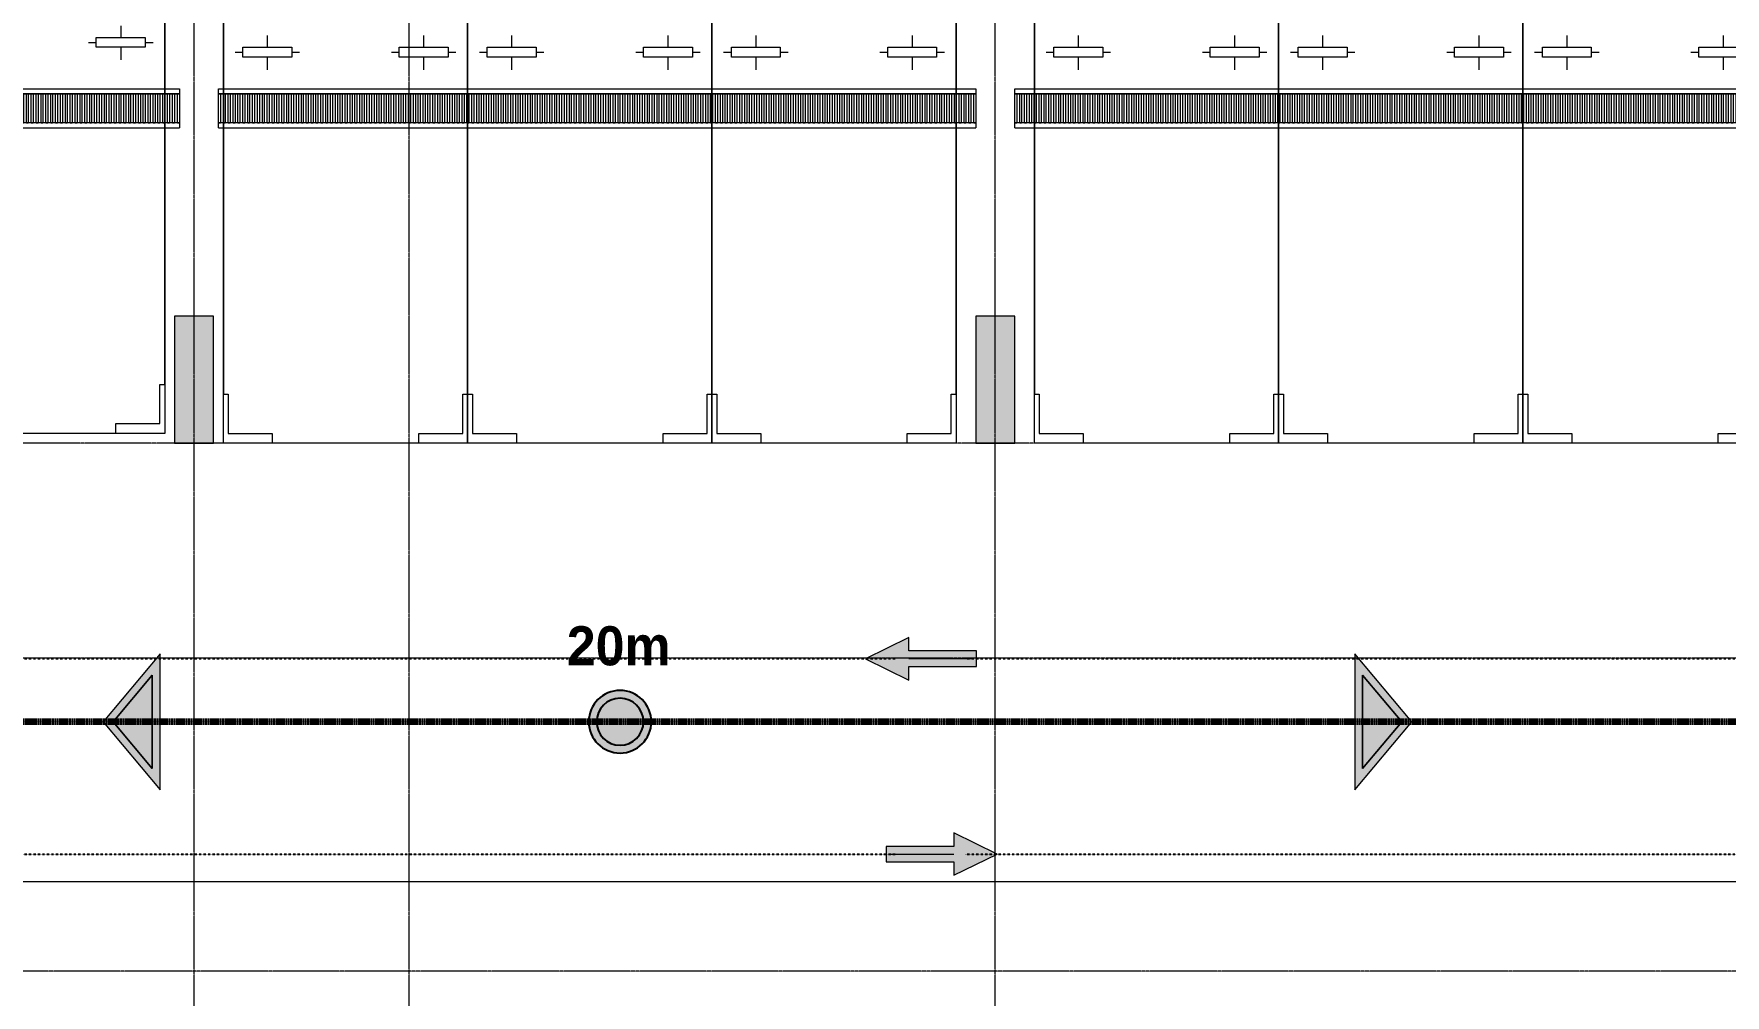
# Model space of a CAD drawing. Header units: millimetres. Extents: x 25998 to 252958, y -15958 to 83425.
# Drawn here: x 51113 to 68423, y 33591 to 43424 of the extents above; entities that cross this region are included whole.
import ezdxf

# ---------------------------------------------------------------- set-up
doc = ezdxf.new("R2010")
doc.units = ezdxf.units.MM
for name, pattern in [('1 NÉT CALL OUT', [6, 3, -3]), ('Dash 1_16_', [3.175, 1.5875, -1.5875]), ('Dash Dot 3_16_', [7.9375, 4.7625, -1.5875, 0, -1.5875]), ('Grid Line', [22.225, 12.7, -3.175, 3.175, -3.175])]:
    doc.linetypes.add(name, pattern=pattern)
for name, color, linetype, lineweight in [('0-1', 7, 'Continuous', 5), ('A-ANNO-NOTE', 131, 'Continuous', 9), ('A-ANNO-NOTE-1', 131, 'Continuous', 25), ('A-DETL-1', 90, 'Dash 1_16_', 25), ('A-DETL-2', 90, '1 NÉT CALL OUT', 100), ('A-FLOR', 192, 'Continuous', 9), ('C-PRKG', 70, 'Continuous', 9), ('G-ANNO-SYMB-1', 111, 'Dash Dot 3_16_', 18), ('G-ANNO-TEXT-2', 142, 'Continuous', 9), ('M-EQPM', 50, 'Continuous', 9), ('S-COLS-1', 52, 'Continuous', 5), ('S-COLS-2', 250, 'Continuous', 18), ('S-GRID-1', 1, 'Grid Line', 9)]:
    doc.layers.add(name, color=color, linetype=linetype, lineweight=lineweight)
doc.styles.add('Arial_4', font='arial_0.ttf', dxfattribs={"width": 0.95, "height": 400})

# ---------------------------------------------------------------- blocks, each defined once
blk = doc.blocks.new('NCV_TKTC_KET CAU_rvt-1-TKCS_MB TẦNG HẦM')
at = {"layer": 'S-COLS-1'}
for points in [[(52553, 39237), (52953, 39237), (52953, 40537), (52553, 40537)], [(60950, 39237), (61153, 39237), (61153, 40537), (60753, 40537), (60753, 39237), (60778, 39237)]]:
    blk.add_hatch(color=256, dxfattribs=at).paths.add_polyline_path(points)
at = {"layer": 'S-COLS-2'}
for p, q in [((52953, 40537), (52553, 40537)), ((52553, 40537), (52553, 39237)), ((52953, 39237), (52953, 40537)), ((61153, 40537), (60753, 40537)), ((60753, 40537), (60753, 39237)), ((61153, 39237), (61153, 40537)), ((52553, 39237), (52953, 39237)), ((60753, 39237), (61153, 39237))]:
    blk.add_line(p, q, dxfattribs=at)
blk = doc.blocks.new('xe oto1 - xe oto-615462-TKCS_MB TẦNG HẦM')
at = {"layer": 'C-PRKG'}
for p, q in [((-2500, 0), (0, 0)), ((-2500, -5000), (-2500, 0)), ((-500, 0), (0, 0)), ((-500, -100), (-500, 0)), ((0, 0), (0, -500)), ((0, 0), (0, -5000)), ((-2500, 0), (-2000, 0)), ((-2500, -500), (-2500, 0)), ((-2450, -100), (-2450, -500)), ((-2000, -100), (-2450, -100)), ((-2000, 0), (-2000, -100)), ((-50, -100), (-500, -100)), ((-50, -500), (-50, -100)), ((-2450, -500), (-2500, -500)), ((-2500, -500), (-2500, -4500)), ((-2500, -4500), (-2500, -500)), ((0, -500), (-50, -500)), ((0, -500), (0, -4500)), ((0, -4500), (0, -500)), ((-2300, -3950), (-1800, -3950)), ((-2300, -4050), (-2300, -3950)), ((-2050, -3950), (-2050, -3820)), ((-2050, -3950), (-2050, -3820)), ((-1800, -3950), (-1800, -4050)), ((-700, -3950), (-200, -3950)), ((-700, -4050), (-700, -3950)), ((-450, -3950), (-450, -3820)), ((-450, -3950), (-450, -3820)), ((-200, -3950), (-200, -4050)), ((-2300, -4000), (-2380, -4000)), ((-2300, -4000), (-2380, -4000)), ((-1800, -4050), (-2300, -4050)), ((-2050, -4170), (-2050, -4050)), ((-2050, -4170), (-2050, -4050)), ((-1720, -4000), (-1800, -4000)), ((-1720, -4000), (-1800, -4000)), ((-700, -4000), (-780, -4000)), ((-700, -4000), (-780, -4000)), ((-200, -4050), (-700, -4050)), ((-450, -4170), (-450, -4050)), ((-450, -4170), (-450, -4050)), ((-120, -4000), (-200, -4000)), ((-120, -4000), (-200, -4000)), ((-2500, -4500), (-2450, -4500)), ((-2500, -5000), (-2500, -4500)), ((-2450, -4500), (-2450, -4950)), ((-50, -4500), (0, -4500)), ((-50, -4950), (-50, -4500)), ((0, -4500), (0, -5000)), ((-2450, -4950), (-2000, -4950)), ((-2000, -4950), (-2000, -5000)), ((-500, -4950), (-50, -4950)), ((-500, -5000), (-500, -4950))]:
    blk.add_line(p, q, dxfattribs=at)
blk = doc.blocks.new('THOAT NUOC 300 - w300-4031075-TKCS_MB TẦNG HẦM')
at = {"layer": 'M-EQPM'}
for p, q in [((-3875, 150), (-3875, 200)), ((-3875, 200), (3875, 200)), ((3875, 200), (3875, 150)), ((-3875, -150), (-3875, 150)), ((-3855, 150), (-3875, 150)), ((3875, 150), (-3875, 150)), ((-3855, 150), (-3855, -150)), ((-3825, -150), (-3825, 150)), ((-3805, 150), (-3825, 150)), ((-3805, 150), (-3805, -150)), ((-3775, -150), (-3775, 150)), ((-3755, 150), (-3775, 150)), ((-3755, 150), (-3755, -150)), ((-3725, -150), (-3725, 150)), ((-3705, 150), (-3725, 150)), ((-3705, 150), (-3705, -150)), ((-3676, -150), (-3676, 150)), ((-3656, 150), (-3676, 150)), ((-3656, 150), (-3656, -150)), ((-3626, -150), (-3626, 150)), ((-3606, 150), (-3626, 150)), ((-3606, 150), (-3606, -150)), ((-3576, -150), (-3576, 150)), ((-3556, 150), (-3576, 150)), ((-3556, 150), (-3556, -150)), ((-3526, -150), (-3526, 150)), ((-3506, 150), (-3526, 150)), ((-3506, 150), (-3506, -150)), ((-3476, -150), (-3476, 150)), ((-3456, 150), (-3476, 150)), ((-3456, 150), (-3456, -150)), ((-3426, -150), (-3426, 150)), ((-3406, 150), (-3426, 150)), ((-3406, 150), (-3406, -150)), ((-3376, -150), (-3376, 150)), ((-3356, 150), (-3376, 150)), ((-3356, 150), (-3356, -150)), ((-3326, -150), (-3326, 150)), ((-3306, 150), (-3326, 150)), ((-3306, 150), (-3306, -150)), ((-3277, -150), (-3277, 150)), ((-3257, 150), (-3277, 150)), ((-3257, 150), (-3257, -150)), ((-3227, -150), (-3227, 150)), ((-3207, 150), (-3227, 150)), ((-3207, 150), (-3207, -150)), ((-3177, -150), (-3177, 150)), ((-3157, 150), (-3177, 150)), ((-3157, 150), (-3157, -150)), ((-3127, -150), (-3127, 150)), ((-3107, 150), (-3127, 150)), ((-3107, 150), (-3107, -150)), ((-3077, -150), (-3077, 150)), ((-3057, 150), (-3077, 150)), ((-3057, 150), (-3057, -150)), ((-3027, -150), (-3027, 150)), ((-3007, 150), (-3027, 150)), ((-3007, 150), (-3007, -150)), ((-2977, -150), (-2977, 150)), ((-2957, 150), (-2977, 150)), ((-2957, 150), (-2957, -150)), ((-2927, -150), (-2927, 150)), ((-2907, 150), (-2927, 150)), ((-2907, 150), (-2907, -150)), ((-2878, -150), (-2878, 150)), ((-2858, 150), (-2878, 150)), ((-2858, 150), (-2858, -150)), ((-2828, -150), (-2828, 150)), ((-2808, 150), (-2828, 150)), ((-2808, 150), (-2808, -150)), ((-2778, -150), (-2778, 150)), ((-2758, 150), (-2778, 150)), ((-2758, 150), (-2758, -150)), ((-2728, -150), (-2728, 150)), ((-2708, 150), (-2728, 150)), ((-2708, 150), (-2708, -150)), ((-2678, -150), (-2678, 150)), ((-2658, 150), (-2678, 150)), ((-2658, 150), (-2658, -150)), ((-2628, -150), (-2628, 150)), ((-2608, 150), (-2628, 150)), ((-2608, 150), (-2608, -150)), ((-2578, -150), (-2578, 150)), ((-2558, 150), (-2578, 150)), ((-2558, 150), (-2558, -150)), ((-2528, -150), (-2528, 150)), ((-2508, 150), (-2528, 150)), ((-2508, 150), (-2508, -150)), ((-2479, -150), (-2479, 150)), ((-2459, 150), (-2479, 150)), ((-2459, 150), (-2459, -150)), ((-2429, -150), (-2429, 150)), ((-2409, 150), (-2429, 150)), ((-2409, 150), (-2409, -150)), ((-2379, -150), (-2379, 150)), ((-2359, 150), (-2379, 150)), ((-2359, 150), (-2359, -150)), ((-2329, -150), (-2329, 150)), ((-2309, 150), (-2329, 150)), ((-2309, 150), (-2309, -150)), ((-2279, -150), (-2279, 150)), ((-2259, 150), (-2279, 150)), ((-2259, 150), (-2259, -150)), ((-2229, -150), (-2229, 150)), ((-2209, 150), (-2229, 150)), ((-2209, 150), (-2209, -150)), ((-2179, -150), (-2179, 150)), ((-2159, 150), (-2179, 150)), ((-2159, 150), (-2159, -150)), ((-2130, -150), (-2130, 150)), ((-2110, 150), (-2130, 150)), ((-2110, 150), (-2110, -150)), ((-2080, -150), (-2080, 150)), ((-2060, 150), (-2080, 150)), ((-2060, 150), (-2060, -150)), ((-2030, -150), (-2030, 150)), ((-2010, 150), (-2030, 150)), ((-2010, 150), (-2010, -150)), ((-1980, -150), (-1980, 150)), ((-1960, 150), (-1980, 150)), ((-1960, 150), (-1960, -150)), ((-1930, -150), (-1930, 150)), ((-1910, 150), (-1930, 150)), ((-1910, 150), (-1910, -150)), ((-1880, -150), (-1880, 150)), ((-1860, 150), (-1880, 150)), ((-1860, 150), (-1860, -150)), ((-1830, -150), (-1830, 150)), ((-1810, 150), (-1830, 150)), ((-1810, 150), (-1810, -150)), ((-1780, -150), (-1780, 150)), ((-1760, 150), (-1780, 150)), ((-1760, 150), (-1760, -150)), ((-1731, -150), (-1731, 150)), ((-1711, 150), (-1731, 150)), ((-1711, 150), (-1711, -150)), ((-1681, -150), (-1681, 150)), ((-1661, 150), (-1681, 150)), ((-1661, 150), (-1661, -150)), ((-1631, -150), (-1631, 150)), ((-1611, 150), (-1631, 150)), ((-1611, 150), (-1611, -150)), ((-1581, -150), (-1581, 150)), ((-1561, 150), (-1581, 150)), ((-1561, 150), (-1561, -150)), ((-1531, -150), (-1531, 150)), ((-1511, 150), (-1531, 150)), ((-1511, 150), (-1511, -150)), ((-1481, -150), (-1481, 150)), ((-1461, 150), (-1481, 150)), ((-1461, 150), (-1461, -150)), ((-1431, -150), (-1431, 150)), ((-1411, 150), (-1431, 150)), ((-1411, 150), (-1411, -150)), ((-1381, -150), (-1381, 150)), ((-1361, 150), (-1381, 150)), ((-1361, 150), (-1361, -150)), ((-1332, -150), (-1332, 150)), ((-1312, 150), (-1332, 150)), ((-1312, 150), (-1312, -150)), ((-1282, -150), (-1282, 150)), ((-1262, 150), (-1282, 150)), ((-1262, 150), (-1262, -150)), ((-1232, -150), (-1232, 150)), ((-1212, 150), (-1232, 150)), ((-1212, 150), (-1212, -150)), ((-1182, -150), (-1182, 150)), ((-1162, 150), (-1182, 150)), ((-1162, 150), (-1162, -150)), ((-1132, -150), (-1132, 150)), ((-1112, 150), (-1132, 150)), ((-1112, 150), (-1112, -150)), ((-1082, -150), (-1082, 150)), ((-1062, 150), (-1082, 150)), ((-1062, 150), (-1062, -150)), ((-1032, -150), (-1032, 150)), ((-1012, 150), (-1032, 150)), ((-1012, 150), (-1012, -150)), ((-982, -150), (-982, 150)), ((-962, 150), (-982, 150)), ((-962, 150), (-962, -150)), ((-933, -150), (-933, 150)), ((-913, 150), (-933, 150)), ((-913, 150), (-913, -150)), ((-883, -150), (-883, 150)), ((-863, 150), (-883, 150)), ((-863, 150), (-863, -150)), ((-833, -150), (-833, 150)), ((-813, 150), (-833, 150)), ((-813, 150), (-813, -150)), ((-783, -150), (-783, 150)), ((-763, 150), (-783, 150)), ((-763, 150), (-763, -150)), ((-733, -150), (-733, 150)), ((-713, 150), (-733, 150)), ((-713, 150), (-713, -150)), ((-683, -150), (-683, 150)), ((-663, 150), (-683, 150)), ((-663, 150), (-663, -150)), ((-633, -150), (-633, 150)), ((-613, 150), (-633, 150)), ((-613, 150), (-613, -150)), ((-584, -150), (-584, 150)), ((-564, 150), (-584, 150)), ((-564, 150), (-564, -150)), ((-534, -150), (-534, 150)), ((-514, 150), (-534, 150)), ((-514, 150), (-514, -150)), ((-484, -150), (-484, 150)), ((-464, 150), (-484, 150)), ((-464, 150), (-464, -150)), ((-434, -150), (-434, 150)), ((-414, 150), (-434, 150)), ((-414, 150), (-414, -150)), ((-384, -150), (-384, 150)), ((-364, 150), (-384, 150)), ((-364, 150), (-364, -150)), ((-334, -150), (-334, 150)), ((-314, 150), (-334, 150)), ((-314, 150), (-314, -150)), ((-284, -150), (-284, 150)), ((-264, 150), (-284, 150)), ((-264, 150), (-264, -150)), ((-234, -150), (-234, 150)), ((-214, 150), (-234, 150)), ((-214, 150), (-214, -150)), ((-185, -150), (-185, 150)), ((-165, 150), (-185, 150)), ((-165, 150), (-165, -150)), ((-135, -150), (-135, 150)), ((-115, 150), (-135, 150)), ((-115, 150), (-115, -150)), ((-85, -150), (-85, 150)), ((-65, 150), (-85, 150)), ((-65, 150), (-65, -150)), ((-35, -150), (-35, 150)), ((-15, 150), (-35, 150)), ((-15, 150), (-15, -150)), ((15, -150), (15, 150)), ((35, 150), (15, 150)), ((35, 150), (35, -150)), ((65, -150), (65, 150)), ((85, 150), (65, 150)), ((85, 150), (85, -150)), ((115, -150), (115, 150)), ((135, 150), (115, 150)), ((135, 150), (135, -150)), ((165, -150), (165, 150)), ((185, 150), (165, 150)), ((185, 150), (185, -150)), ((214, -150), (214, 150)), ((234, 150), (214, 150)), ((234, 150), (234, -150)), ((264, -150), (264, 150)), ((284, 150), (264, 150)), ((284, 150), (284, -150)), ((314, -150), (314, 150)), ((334, 150), (314, 150)), ((334, 150), (334, -150)), ((364, -150), (364, 150)), ((384, 150), (364, 150)), ((384, 150), (384, -150)), ((414, -150), (414, 150)), ((434, 150), (414, 150)), ((434, 150), (434, -150)), ((464, -150), (464, 150)), ((484, 150), (464, 150)), ((484, 150), (484, -150)), ((514, -150), (514, 150)), ((534, 150), (514, 150)), ((534, 150), (534, -150)), ((564, -150), (564, 150)), ((584, 150), (564, 150)), ((584, 150), (584, -150)), ((613, -150), (613, 150)), ((633, 150), (613, 150)), ((633, 150), (633, -150)), ((663, -150), (663, 150)), ((683, 150), (663, 150)), ((683, 150), (683, -150)), ((713, -150), (713, 150)), ((733, 150), (713, 150)), ((733, 150), (733, -150)), ((763, -150), (763, 150)), ((783, 150), (763, 150)), ((783, 150), (783, -150)), ((813, -150), (813, 150)), ((833, 150), (813, 150)), ((833, 150), (833, -150)), ((863, -150), (863, 150)), ((883, 150), (863, 150)), ((883, 150), (883, -150)), ((913, -150), (913, 150)), ((933, 150), (913, 150)), ((933, 150), (933, -150)), ((962, -150), (962, 150)), ((982, 150), (962, 150)), ((982, 150), (982, -150)), ((1012, -150), (1012, 150)), ((1032, 150), (1012, 150)), ((1032, 150), (1032, -150)), ((1062, -150), (1062, 150)), ((1082, 150), (1062, 150)), ((1082, 150), (1082, -150)), ((1112, -150), (1112, 150)), ((1132, 150), (1112, 150)), ((1132, 150), (1132, -150)), ((1162, -150), (1162, 150)), ((1182, 150), (1162, 150)), ((1182, 150), (1182, -150)), ((1212, -150), (1212, 150)), ((1232, 150), (1212, 150)), ((1232, 150), (1232, -150)), ((1262, -150), (1262, 150)), ((1282, 150), (1262, 150)), ((1282, 150), (1282, -150)), ((1312, -150), (1312, 150)), ((1332, 150), (1312, 150)), ((1332, 150), (1332, -150)), ((1361, -150), (1361, 150)), ((1381, 150), (1361, 150)), ((1381, 150), (1381, -150)), ((1411, -150), (1411, 150)), ((1431, 150), (1411, 150)), ((1431, 150), (1431, -150)), ((1461, -150), (1461, 150)), ((1481, 150), (1461, 150)), ((1481, 150), (1481, -150)), ((1511, -150), (1511, 150)), ((1531, 150), (1511, 150)), ((1531, 150), (1531, -150)), ((1561, -150), (1561, 150)), ((1581, 150), (1561, 150)), ((1581, 150), (1581, -150)), ((1611, -150), (1611, 150)), ((1631, 150), (1611, 150)), ((1631, 150), (1631, -150)), ((1661, -150), (1661, 150)), ((1681, 150), (1661, 150)), ((1681, 150), (1681, -150)), ((1711, -150), (1711, 150)), ((1731, 150), (1711, 150)), ((1731, 150), (1731, -150)), ((1760, -150), (1760, 150)), ((1780, 150), (1760, 150)), ((1780, 150), (1780, -150)), ((1810, -150), (1810, 150)), ((1830, 150), (1810, 150)), ((1830, 150), (1830, -150)), ((1860, -150), (1860, 150)), ((1880, 150), (1860, 150)), ((1880, 150), (1880, -150)), ((1910, -150), (1910, 150)), ((1930, 150), (1910, 150)), ((1930, 150), (1930, -150)), ((1960, -150), (1960, 150)), ((1980, 150), (1960, 150)), ((1980, 150), (1980, -150)), ((2010, -150), (2010, 150)), ((2030, 150), (2010, 150)), ((2030, 150), (2030, -150)), ((2060, -150), (2060, 150)), ((2080, 150), (2060, 150)), ((2080, 150), (2080, -150)), ((2110, -150), (2110, 150)), ((2130, 150), (2110, 150)), ((2130, 150), (2130, -150)), ((2159, -150), (2159, 150)), ((2179, 150), (2159, 150)), ((2179, 150), (2179, -150)), ((2209, -150), (2209, 150)), ((2229, 150), (2209, 150)), ((2229, 150), (2229, -150)), ((2259, -150), (2259, 150)), ((2279, 150), (2259, 150)), ((2279, 150), (2279, -150)), ((2309, -150), (2309, 150)), ((2329, 150), (2309, 150)), ((2329, 150), (2329, -150)), ((2359, -150), (2359, 150)), ((2379, 150), (2359, 150)), ((2379, 150), (2379, -150)), ((2409, -150), (2409, 150)), ((2429, 150), (2409, 150)), ((2429, 150), (2429, -150)), ((2459, -150), (2459, 150)), ((2479, 150), (2459, 150)), ((2479, 150), (2479, -150)), ((2508, -150), (2508, 150)), ((2528, 150), (2508, 150)), ((2528, 150), (2528, -150)), ((2558, -150), (2558, 150)), ((2578, 150), (2558, 150)), ((2578, 150), (2578, -150)), ((2608, -150), (2608, 150)), ((2628, 150), (2608, 150)), ((2628, 150), (2628, -150)), ((2658, -150), (2658, 150)), ((2678, 150), (2658, 150)), ((2678, 150), (2678, -150)), ((2708, -150), (2708, 150)), ((2728, 150), (2708, 150)), ((2728, 150), (2728, -150)), ((2758, -150), (2758, 150)), ((2778, 150), (2758, 150)), ((2778, 150), (2778, -150)), ((2808, -150), (2808, 150)), ((2828, 150), (2808, 150)), ((2828, 150), (2828, -150)), ((2858, -150), (2858, 150)), ((2878, 150), (2858, 150)), ((2878, 150), (2878, -150)), ((2907, -150), (2907, 150)), ((2927, 150), (2907, 150)), ((2927, 150), (2927, -150)), ((2957, -150), (2957, 150)), ((2977, 150), (2957, 150)), ((2977, 150), (2977, -150)), ((3007, -150), (3007, 150)), ((3027, 150), (3007, 150)), ((3027, 150), (3027, -150)), ((3057, -150), (3057, 150)), ((3077, 150), (3057, 150)), ((3077, 150), (3077, -150)), ((3107, -150), (3107, 150)), ((3127, 150), (3107, 150)), ((3127, 150), (3127, -150)), ((3157, -150), (3157, 150)), ((3177, 150), (3157, 150)), ((3177, 150), (3177, -150)), ((3207, -150), (3207, 150)), ((3227, 150), (3207, 150)), ((3227, 150), (3227, -150)), ((3257, -150), (3257, 150)), ((3277, 150), (3257, 150)), ((3277, 150), (3277, -150)), ((3306, -150), (3306, 150)), ((3326, 150), (3306, 150)), ((3326, 150), (3326, -150)), ((3356, -150), (3356, 150)), ((3376, 150), (3356, 150)), ((3376, 150), (3376, -150)), ((3406, -150), (3406, 150)), ((3426, 150), (3406, 150)), ((3426, 150), (3426, -150)), ((3456, -150), (3456, 150)), ((3476, 150), (3456, 150)), ((3476, 150), (3476, -150)), ((3506, -150), (3506, 150)), ((3526, 150), (3506, 150)), ((3526, 150), (3526, -150)), ((3556, -150), (3556, 150)), ((3576, 150), (3556, 150)), ((3576, 150), (3576, -150)), ((3606, -150), (3606, 150)), ((3626, 150), (3606, 150)), ((3626, 150), (3626, -150)), ((3656, -150), (3656, 150)), ((3676, 150), (3656, 150)), ((3676, 150), (3676, -150)), ((3705, -150), (3705, 150)), ((3725, 150), (3705, 150)), ((3725, 150), (3725, -150)), ((3755, -150), (3755, 150)), ((3775, 150), (3755, 150)), ((3775, 150), (3775, -150)), ((3805, -150), (3805, 150)), ((3825, 150), (3805, 150)), ((3825, 150), (3825, -150)), ((3855, -150), (3855, 150)), ((3875, 150), (3855, 150)), ((3875, 150), (3875, -150)), ((-3875, -150), (-3855, -150)), ((-3875, -200), (-3875, -150)), ((3875, -150), (-3875, -150)), ((-3825, -150), (-3805, -150)), ((-3775, -150), (-3755, -150)), ((-3725, -150), (-3705, -150)), ((-3676, -150), (-3656, -150)), ((-3626, -150), (-3606, -150)), ((-3576, -150), (-3556, -150)), ((-3526, -150), (-3506, -150)), ((-3476, -150), (-3456, -150)), ((-3426, -150), (-3406, -150)), ((-3376, -150), (-3356, -150)), ((-3326, -150), (-3306, -150)), ((-3277, -150), (-3257, -150)), ((-3227, -150), (-3207, -150)), ((-3177, -150), (-3157, -150)), ((-3127, -150), (-3107, -150)), ((-3077, -150), (-3057, -150)), ((-3027, -150), (-3007, -150)), ((-2977, -150), (-2957, -150)), ((-2927, -150), (-2907, -150)), ((-2878, -150), (-2858, -150)), ((-2828, -150), (-2808, -150)), ((-2778, -150), (-2758, -150)), ((-2728, -150), (-2708, -150)), ((-2678, -150), (-2658, -150)), ((-2628, -150), (-2608, -150)), ((-2578, -150), (-2558, -150)), ((-2528, -150), (-2508, -150)), ((-2479, -150), (-2459, -150)), ((-2429, -150), (-2409, -150)), ((-2379, -150), (-2359, -150)), ((-2329, -150), (-2309, -150)), ((-2279, -150), (-2259, -150)), ((-2229, -150), (-2209, -150)), ((-2179, -150), (-2159, -150)), ((-2130, -150), (-2110, -150)), ((-2080, -150), (-2060, -150)), ((-2030, -150), (-2010, -150)), ((-1980, -150), (-1960, -150)), ((-1930, -150), (-1910, -150)), ((-1880, -150), (-1860, -150)), ((-1830, -150), (-1810, -150)), ((-1780, -150), (-1760, -150)), ((-1731, -150), (-1711, -150)), ((-1681, -150), (-1661, -150)), ((-1631, -150), (-1611, -150)), ((-1581, -150), (-1561, -150)), ((-1531, -150), (-1511, -150)), ((-1481, -150), (-1461, -150)), ((-1431, -150), (-1411, -150)), ((-1381, -150), (-1361, -150)), ((-1332, -150), (-1312, -150)), ((-1282, -150), (-1262, -150)), ((-1232, -150), (-1212, -150)), ((-1182, -150), (-1162, -150)), ((-1132, -150), (-1112, -150)), ((-1082, -150), (-1062, -150)), ((-1032, -150), (-1012, -150)), ((-982, -150), (-962, -150)), ((-933, -150), (-913, -150)), ((-883, -150), (-863, -150)), ((-833, -150), (-813, -150)), ((-783, -150), (-763, -150)), ((-733, -150), (-713, -150)), ((-683, -150), (-663, -150)), ((-633, -150), (-613, -150)), ((-584, -150), (-564, -150)), ((-534, -150), (-514, -150)), ((-484, -150), (-464, -150)), ((-434, -150), (-414, -150)), ((-384, -150), (-364, -150)), ((-334, -150), (-314, -150)), ((-284, -150), (-264, -150)), ((-234, -150), (-214, -150)), ((-185, -150), (-165, -150)), ((-135, -150), (-115, -150)), ((-85, -150), (-65, -150)), ((-35, -150), (-15, -150)), ((15, -150), (35, -150)), ((65, -150), (85, -150)), ((115, -150), (135, -150)), ((165, -150), (185, -150)), ((214, -150), (234, -150)), ((264, -150), (284, -150)), ((314, -150), (334, -150)), ((364, -150), (384, -150)), ((414, -150), (434, -150)), ((464, -150), (484, -150)), ((514, -150), (534, -150)), ((564, -150), (584, -150)), ((613, -150), (633, -150)), ((663, -150), (683, -150)), ((713, -150), (733, -150)), ((763, -150), (783, -150)), ((813, -150), (833, -150)), ((863, -150), (883, -150)), ((913, -150), (933, -150)), ((962, -150), (982, -150)), ((1012, -150), (1032, -150)), ((1062, -150), (1082, -150)), ((1112, -150), (1132, -150)), ((1162, -150), (1182, -150)), ((1212, -150), (1232, -150)), ((1262, -150), (1282, -150)), ((1312, -150), (1332, -150)), ((1361, -150), (1381, -150)), ((1411, -150), (1431, -150)), ((1461, -150), (1481, -150)), ((1511, -150), (1531, -150)), ((1561, -150), (1581, -150)), ((1611, -150), (1631, -150)), ((1661, -150), (1681, -150)), ((1711, -150), (1731, -150)), ((1760, -150), (1780, -150)), ((1810, -150), (1830, -150)), ((1860, -150), (1880, -150)), ((1910, -150), (1930, -150)), ((1960, -150), (1980, -150)), ((2010, -150), (2030, -150)), ((2060, -150), (2080, -150)), ((2110, -150), (2130, -150)), ((2159, -150), (2179, -150)), ((2209, -150), (2229, -150)), ((2259, -150), (2279, -150)), ((2309, -150), (2329, -150)), ((2359, -150), (2379, -150)), ((2409, -150), (2429, -150)), ((2459, -150), (2479, -150)), ((2508, -150), (2528, -150)), ((2558, -150), (2578, -150)), ((2608, -150), (2628, -150)), ((2658, -150), (2678, -150)), ((2708, -150), (2728, -150)), ((2758, -150), (2778, -150)), ((2808, -150), (2828, -150)), ((2858, -150), (2878, -150)), ((2907, -150), (2927, -150)), ((2957, -150), (2977, -150)), ((3007, -150), (3027, -150)), ((3057, -150), (3077, -150)), ((3107, -150), (3127, -150)), ((3157, -150), (3177, -150)), ((3207, -150), (3227, -150)), ((3257, -150), (3277, -150)), ((3306, -150), (3326, -150)), ((3356, -150), (3376, -150)), ((3406, -150), (3426, -150)), ((3456, -150), (3476, -150)), ((3506, -150), (3526, -150)), ((3556, -150), (3576, -150)), ((3606, -150), (3626, -150)), ((3656, -150), (3676, -150)), ((3705, -150), (3725, -150)), ((3755, -150), (3775, -150)), ((3805, -150), (3825, -150)), ((3855, -150), (3875, -150)), ((3875, -150), (3875, -200)), ((-3875, -200), (3875, -200))]:
    blk.add_line(p, q, dxfattribs=at)
blk = doc.blocks.new('THOAT NUOC 300 - w300-4029507-TKCS_MB TẦNG HẦM')
at = {"layer": 'M-EQPM'}
for p, q in [((-3900, 150), (-3900, 200)), ((-3900, 200), (3900, 200)), ((3900, 200), (3900, 150)), ((-3900, -150), (-3900, 150)), ((-3880, 150), (-3900, 150)), ((3900, 150), (-3900, 150)), ((-3880, 150), (-3880, -150)), ((-3850, -150), (-3850, 150)), ((-3830, 150), (-3850, 150)), ((-3830, 150), (-3830, -150)), ((-3800, -150), (-3800, 150)), ((-3780, 150), (-3800, 150)), ((-3780, 150), (-3780, -150)), ((-3750, -150), (-3750, 150)), ((-3730, 150), (-3750, 150)), ((-3730, 150), (-3730, -150)), ((-3701, -150), (-3701, 150)), ((-3681, 150), (-3701, 150)), ((-3681, 150), (-3681, -150)), ((-3651, -150), (-3651, 150)), ((-3631, 150), (-3651, 150)), ((-3631, 150), (-3631, -150)), ((-3601, -150), (-3601, 150)), ((-3581, 150), (-3601, 150)), ((-3581, 150), (-3581, -150)), ((-3551, -150), (-3551, 150)), ((-3531, 150), (-3551, 150)), ((-3531, 150), (-3531, -150)), ((-3501, -150), (-3501, 150)), ((-3481, 150), (-3501, 150)), ((-3481, 150), (-3481, -150)), ((-3451, -150), (-3451, 150)), ((-3431, 150), (-3451, 150)), ((-3431, 150), (-3431, -150)), ((-3401, -150), (-3401, 150)), ((-3381, 150), (-3401, 150)), ((-3381, 150), (-3381, -150)), ((-3351, -150), (-3351, 150)), ((-3331, 150), (-3351, 150)), ((-3331, 150), (-3331, -150)), ((-3302, -150), (-3302, 150)), ((-3282, 150), (-3302, 150)), ((-3282, 150), (-3282, -150)), ((-3252, -150), (-3252, 150)), ((-3232, 150), (-3252, 150)), ((-3232, 150), (-3232, -150)), ((-3202, -150), (-3202, 150)), ((-3182, 150), (-3202, 150)), ((-3182, 150), (-3182, -150)), ((-3152, -150), (-3152, 150)), ((-3132, 150), (-3152, 150)), ((-3132, 150), (-3132, -150)), ((-3102, -150), (-3102, 150)), ((-3082, 150), (-3102, 150)), ((-3082, 150), (-3082, -150)), ((-3052, -150), (-3052, 150)), ((-3032, 150), (-3052, 150)), ((-3032, 150), (-3032, -150)), ((-3002, -150), (-3002, 150)), ((-2982, 150), (-3002, 150)), ((-2982, 150), (-2982, -150)), ((-2952, -150), (-2952, 150)), ((-2932, 150), (-2952, 150)), ((-2932, 150), (-2932, -150)), ((-2903, -150), (-2903, 150)), ((-2883, 150), (-2903, 150)), ((-2883, 150), (-2883, -150)), ((-2853, -150), (-2853, 150)), ((-2833, 150), (-2853, 150)), ((-2833, 150), (-2833, -150)), ((-2803, -150), (-2803, 150)), ((-2783, 150), (-2803, 150)), ((-2783, 150), (-2783, -150)), ((-2753, -150), (-2753, 150)), ((-2733, 150), (-2753, 150)), ((-2733, 150), (-2733, -150)), ((-2703, -150), (-2703, 150)), ((-2683, 150), (-2703, 150)), ((-2683, 150), (-2683, -150)), ((-2653, -150), (-2653, 150)), ((-2633, 150), (-2653, 150)), ((-2633, 150), (-2633, -150)), ((-2603, -150), (-2603, 150)), ((-2583, 150), (-2603, 150)), ((-2583, 150), (-2583, -150)), ((-2553, -150), (-2553, 150)), ((-2533, 150), (-2553, 150)), ((-2533, 150), (-2533, -150)), ((-2504, -150), (-2504, 150)), ((-2484, 150), (-2504, 150)), ((-2484, 150), (-2484, -150)), ((-2454, -150), (-2454, 150)), ((-2434, 150), (-2454, 150)), ((-2434, 150), (-2434, -150)), ((-2404, -150), (-2404, 150)), ((-2384, 150), (-2404, 150)), ((-2384, 150), (-2384, -150)), ((-2354, -150), (-2354, 150)), ((-2334, 150), (-2354, 150)), ((-2334, 150), (-2334, -150)), ((-2304, -150), (-2304, 150)), ((-2284, 150), (-2304, 150)), ((-2284, 150), (-2284, -150)), ((-2254, -150), (-2254, 150)), ((-2234, 150), (-2254, 150)), ((-2234, 150), (-2234, -150)), ((-2204, -150), (-2204, 150)), ((-2184, 150), (-2204, 150)), ((-2184, 150), (-2184, -150)), ((-2154, -150), (-2154, 150)), ((-2134, 150), (-2154, 150)), ((-2134, 150), (-2134, -150)), ((-2105, -150), (-2105, 150)), ((-2085, 150), (-2105, 150)), ((-2085, 150), (-2085, -150)), ((-2055, -150), (-2055, 150)), ((-2035, 150), (-2055, 150)), ((-2035, 150), (-2035, -150)), ((-2005, -150), (-2005, 150)), ((-1985, 150), (-2005, 150)), ((-1985, 150), (-1985, -150)), ((-1955, -150), (-1955, 150)), ((-1935, 150), (-1955, 150)), ((-1935, 150), (-1935, -150)), ((-1905, -150), (-1905, 150)), ((-1885, 150), (-1905, 150)), ((-1885, 150), (-1885, -150)), ((-1855, -150), (-1855, 150)), ((-1835, 150), (-1855, 150)), ((-1835, 150), (-1835, -150)), ((-1805, -150), (-1805, 150)), ((-1785, 150), (-1805, 150)), ((-1785, 150), (-1785, -150)), ((-1756, -150), (-1756, 150)), ((-1736, 150), (-1756, 150)), ((-1736, 150), (-1736, -150)), ((-1706, -150), (-1706, 150)), ((-1686, 150), (-1706, 150)), ((-1686, 150), (-1686, -150)), ((-1656, -150), (-1656, 150)), ((-1636, 150), (-1656, 150)), ((-1636, 150), (-1636, -150)), ((-1606, -150), (-1606, 150)), ((-1586, 150), (-1606, 150)), ((-1586, 150), (-1586, -150)), ((-1556, -150), (-1556, 150)), ((-1536, 150), (-1556, 150)), ((-1536, 150), (-1536, -150)), ((-1506, -150), (-1506, 150)), ((-1486, 150), (-1506, 150)), ((-1486, 150), (-1486, -150)), ((-1456, -150), (-1456, 150)), ((-1436, 150), (-1456, 150)), ((-1436, 150), (-1436, -150)), ((-1406, -150), (-1406, 150)), ((-1386, 150), (-1406, 150)), ((-1386, 150), (-1386, -150)), ((-1357, -150), (-1357, 150)), ((-1337, 150), (-1357, 150)), ((-1337, 150), (-1337, -150)), ((-1307, -150), (-1307, 150)), ((-1287, 150), (-1307, 150)), ((-1287, 150), (-1287, -150)), ((-1257, -150), (-1257, 150)), ((-1237, 150), (-1257, 150)), ((-1237, 150), (-1237, -150)), ((-1207, -150), (-1207, 150)), ((-1187, 150), (-1207, 150)), ((-1187, 150), (-1187, -150)), ((-1157, -150), (-1157, 150)), ((-1137, 150), (-1157, 150)), ((-1137, 150), (-1137, -150)), ((-1107, -150), (-1107, 150)), ((-1087, 150), (-1107, 150)), ((-1087, 150), (-1087, -150)), ((-1057, -150), (-1057, 150)), ((-1037, 150), (-1057, 150)), ((-1037, 150), (-1037, -150)), ((-1007, -150), (-1007, 150)), ((-987, 150), (-1007, 150)), ((-987, 150), (-987, -150)), ((-958, -150), (-958, 150)), ((-938, 150), (-958, 150)), ((-938, 150), (-938, -150)), ((-908, -150), (-908, 150)), ((-888, 150), (-908, 150)), ((-888, 150), (-888, -150)), ((-858, -150), (-858, 150)), ((-838, 150), (-858, 150)), ((-838, 150), (-838, -150)), ((-808, -150), (-808, 150)), ((-788, 150), (-808, 150)), ((-788, 150), (-788, -150)), ((-758, -150), (-758, 150)), ((-738, 150), (-758, 150)), ((-738, 150), (-738, -150)), ((-708, -150), (-708, 150)), ((-688, 150), (-708, 150)), ((-688, 150), (-688, -150)), ((-658, -150), (-658, 150)), ((-638, 150), (-658, 150)), ((-638, 150), (-638, -150)), ((-608, -150), (-608, 150)), ((-588, 150), (-608, 150)), ((-588, 150), (-588, -150)), ((-559, -150), (-559, 150)), ((-539, 150), (-559, 150)), ((-539, 150), (-539, -150)), ((-509, -150), (-509, 150)), ((-489, 150), (-509, 150)), ((-489, 150), (-489, -150)), ((-459, -150), (-459, 150)), ((-439, 150), (-459, 150)), ((-439, 150), (-439, -150)), ((-409, -150), (-409, 150)), ((-389, 150), (-409, 150)), ((-389, 150), (-389, -150)), ((-359, -150), (-359, 150)), ((-339, 150), (-359, 150)), ((-339, 150), (-339, -150)), ((-309, -150), (-309, 150)), ((-289, 150), (-309, 150)), ((-289, 150), (-289, -150)), ((-259, -150), (-259, 150)), ((-239, 150), (-259, 150)), ((-239, 150), (-239, -150)), ((-209, -150), (-209, 150)), ((-189, 150), (-209, 150)), ((-189, 150), (-189, -150)), ((-160, -150), (-160, 150)), ((-140, 150), (-160, 150)), ((-140, 150), (-140, -150)), ((-110, -150), (-110, 150)), ((-90, 150), (-110, 150)), ((-90, 150), (-90, -150)), ((-60, -150), (-60, 150)), ((-40, 150), (-60, 150)), ((-40, 150), (-40, -150)), ((-10, -150), (-10, 150)), ((10, 150), (-10, 150)), ((10, 150), (10, -150)), ((40, -150), (40, 150)), ((60, 150), (40, 150)), ((60, 150), (60, -150)), ((90, -150), (90, 150)), ((110, 150), (90, 150)), ((110, 150), (110, -150)), ((140, -150), (140, 150)), ((160, 150), (140, 150)), ((160, 150), (160, -150)), ((189, -150), (189, 150)), ((209, 150), (189, 150)), ((209, 150), (209, -150)), ((239, -150), (239, 150)), ((259, 150), (239, 150)), ((259, 150), (259, -150)), ((289, -150), (289, 150)), ((309, 150), (289, 150)), ((309, 150), (309, -150)), ((339, -150), (339, 150)), ((359, 150), (339, 150)), ((359, 150), (359, -150)), ((389, -150), (389, 150)), ((409, 150), (389, 150)), ((409, 150), (409, -150)), ((439, -150), (439, 150)), ((459, 150), (439, 150)), ((459, 150), (459, -150)), ((489, -150), (489, 150)), ((509, 150), (489, 150)), ((509, 150), (509, -150)), ((539, -150), (539, 150)), ((559, 150), (539, 150)), ((559, 150), (559, -150)), ((588, -150), (588, 150)), ((608, 150), (588, 150)), ((608, 150), (608, -150)), ((638, -150), (638, 150)), ((658, 150), (638, 150)), ((658, 150), (658, -150)), ((688, -150), (688, 150)), ((708, 150), (688, 150)), ((708, 150), (708, -150)), ((738, -150), (738, 150)), ((758, 150), (738, 150)), ((758, 150), (758, -150)), ((788, -150), (788, 150)), ((808, 150), (788, 150)), ((808, 150), (808, -150)), ((838, -150), (838, 150)), ((858, 150), (838, 150)), ((858, 150), (858, -150)), ((888, -150), (888, 150)), ((908, 150), (888, 150)), ((908, 150), (908, -150)), ((938, -150), (938, 150)), ((958, 150), (938, 150)), ((958, 150), (958, -150)), ((987, -150), (987, 150)), ((1007, 150), (987, 150)), ((1007, 150), (1007, -150)), ((1037, -150), (1037, 150)), ((1057, 150), (1037, 150)), ((1057, 150), (1057, -150)), ((1087, -150), (1087, 150)), ((1107, 150), (1087, 150)), ((1107, 150), (1107, -150)), ((1137, -150), (1137, 150)), ((1157, 150), (1137, 150)), ((1157, 150), (1157, -150)), ((1187, -150), (1187, 150)), ((1207, 150), (1187, 150)), ((1207, 150), (1207, -150)), ((1237, -150), (1237, 150)), ((1257, 150), (1237, 150)), ((1257, 150), (1257, -150)), ((1287, -150), (1287, 150)), ((1307, 150), (1287, 150)), ((1307, 150), (1307, -150)), ((1337, -150), (1337, 150)), ((1357, 150), (1337, 150)), ((1357, 150), (1357, -150)), ((1386, -150), (1386, 150)), ((1406, 150), (1386, 150)), ((1406, 150), (1406, -150)), ((1436, -150), (1436, 150)), ((1456, 150), (1436, 150)), ((1456, 150), (1456, -150)), ((1486, -150), (1486, 150)), ((1506, 150), (1486, 150)), ((1506, 150), (1506, -150)), ((1536, -150), (1536, 150)), ((1556, 150), (1536, 150)), ((1556, 150), (1556, -150)), ((1586, -150), (1586, 150)), ((1606, 150), (1586, 150)), ((1606, 150), (1606, -150)), ((1636, -150), (1636, 150)), ((1656, 150), (1636, 150)), ((1656, 150), (1656, -150)), ((1686, -150), (1686, 150)), ((1706, 150), (1686, 150)), ((1706, 150), (1706, -150)), ((1736, -150), (1736, 150)), ((1756, 150), (1736, 150)), ((1756, 150), (1756, -150)), ((1785, -150), (1785, 150)), ((1805, 150), (1785, 150)), ((1805, 150), (1805, -150)), ((1835, -150), (1835, 150)), ((1855, 150), (1835, 150)), ((1855, 150), (1855, -150)), ((1885, -150), (1885, 150)), ((1905, 150), (1885, 150)), ((1905, 150), (1905, -150)), ((1935, -150), (1935, 150)), ((1955, 150), (1935, 150)), ((1955, 150), (1955, -150)), ((1985, -150), (1985, 150)), ((2005, 150), (1985, 150)), ((2005, 150), (2005, -150)), ((2035, -150), (2035, 150)), ((2055, 150), (2035, 150)), ((2055, 150), (2055, -150)), ((2085, -150), (2085, 150)), ((2105, 150), (2085, 150)), ((2105, 150), (2105, -150)), ((2134, -150), (2134, 150)), ((2154, 150), (2134, 150)), ((2154, 150), (2154, -150)), ((2184, -150), (2184, 150)), ((2204, 150), (2184, 150)), ((2204, 150), (2204, -150)), ((2234, -150), (2234, 150)), ((2254, 150), (2234, 150)), ((2254, 150), (2254, -150)), ((2284, -150), (2284, 150)), ((2304, 150), (2284, 150)), ((2304, 150), (2304, -150)), ((2334, -150), (2334, 150)), ((2354, 150), (2334, 150)), ((2354, 150), (2354, -150)), ((2384, -150), (2384, 150)), ((2404, 150), (2384, 150)), ((2404, 150), (2404, -150)), ((2434, -150), (2434, 150)), ((2454, 150), (2434, 150)), ((2454, 150), (2454, -150)), ((2484, -150), (2484, 150)), ((2504, 150), (2484, 150)), ((2504, 150), (2504, -150)), ((2533, -150), (2533, 150)), ((2553, 150), (2533, 150)), ((2553, 150), (2553, -150)), ((2583, -150), (2583, 150)), ((2603, 150), (2583, 150)), ((2603, 150), (2603, -150)), ((2633, -150), (2633, 150)), ((2653, 150), (2633, 150)), ((2653, 150), (2653, -150)), ((2683, -150), (2683, 150)), ((2703, 150), (2683, 150)), ((2703, 150), (2703, -150)), ((2733, -150), (2733, 150)), ((2753, 150), (2733, 150)), ((2753, 150), (2753, -150)), ((2783, -150), (2783, 150)), ((2803, 150), (2783, 150)), ((2803, 150), (2803, -150)), ((2833, -150), (2833, 150)), ((2853, 150), (2833, 150)), ((2853, 150), (2853, -150)), ((2883, -150), (2883, 150)), ((2903, 150), (2883, 150)), ((2903, 150), (2903, -150)), ((2932, -150), (2932, 150)), ((2952, 150), (2932, 150)), ((2952, 150), (2952, -150)), ((2982, -150), (2982, 150)), ((3002, 150), (2982, 150)), ((3002, 150), (3002, -150)), ((3032, -150), (3032, 150)), ((3052, 150), (3032, 150)), ((3052, 150), (3052, -150)), ((3082, -150), (3082, 150)), ((3102, 150), (3082, 150)), ((3102, 150), (3102, -150)), ((3132, -150), (3132, 150)), ((3152, 150), (3132, 150)), ((3152, 150), (3152, -150)), ((3182, -150), (3182, 150)), ((3202, 150), (3182, 150)), ((3202, 150), (3202, -150)), ((3232, -150), (3232, 150)), ((3252, 150), (3232, 150)), ((3252, 150), (3252, -150)), ((3282, -150), (3282, 150)), ((3302, 150), (3282, 150)), ((3302, 150), (3302, -150)), ((3331, -150), (3331, 150)), ((3351, 150), (3331, 150)), ((3351, 150), (3351, -150)), ((3381, -150), (3381, 150)), ((3401, 150), (3381, 150)), ((3401, 150), (3401, -150)), ((3431, -150), (3431, 150)), ((3451, 150), (3431, 150)), ((3451, 150), (3451, -150)), ((3481, -150), (3481, 150)), ((3501, 150), (3481, 150)), ((3501, 150), (3501, -150)), ((3531, -150), (3531, 150)), ((3551, 150), (3531, 150)), ((3551, 150), (3551, -150)), ((3581, -150), (3581, 150)), ((3601, 150), (3581, 150)), ((3601, 150), (3601, -150)), ((3631, -150), (3631, 150)), ((3651, 150), (3631, 150)), ((3651, 150), (3651, -150)), ((3681, -150), (3681, 150)), ((3701, 150), (3681, 150)), ((3701, 150), (3701, -150)), ((3730, -150), (3730, 150)), ((3750, 150), (3730, 150)), ((3750, 150), (3750, -150)), ((3780, -150), (3780, 150)), ((3800, 150), (3780, 150)), ((3800, 150), (3800, -150)), ((3830, -150), (3830, 150)), ((3850, 150), (3830, 150)), ((3850, 150), (3850, -150)), ((3880, -150), (3880, 150)), ((3900, 150), (3880, 150)), ((3900, 150), (3900, -150)), ((-3900, -150), (-3880, -150)), ((-3900, -200), (-3900, -150)), ((3900, -150), (-3900, -150)), ((-3850, -150), (-3830, -150)), ((-3800, -150), (-3780, -150)), ((-3750, -150), (-3730, -150)), ((-3701, -150), (-3681, -150)), ((-3651, -150), (-3631, -150)), ((-3601, -150), (-3581, -150)), ((-3551, -150), (-3531, -150)), ((-3501, -150), (-3481, -150)), ((-3451, -150), (-3431, -150)), ((-3401, -150), (-3381, -150)), ((-3351, -150), (-3331, -150)), ((-3302, -150), (-3282, -150)), ((-3252, -150), (-3232, -150)), ((-3202, -150), (-3182, -150)), ((-3152, -150), (-3132, -150)), ((-3102, -150), (-3082, -150)), ((-3052, -150), (-3032, -150)), ((-3002, -150), (-2982, -150)), ((-2952, -150), (-2932, -150)), ((-2903, -150), (-2883, -150)), ((-2853, -150), (-2833, -150)), ((-2803, -150), (-2783, -150)), ((-2753, -150), (-2733, -150)), ((-2703, -150), (-2683, -150)), ((-2653, -150), (-2633, -150)), ((-2603, -150), (-2583, -150)), ((-2553, -150), (-2533, -150)), ((-2504, -150), (-2484, -150)), ((-2454, -150), (-2434, -150)), ((-2404, -150), (-2384, -150)), ((-2354, -150), (-2334, -150)), ((-2304, -150), (-2284, -150)), ((-2254, -150), (-2234, -150)), ((-2204, -150), (-2184, -150)), ((-2154, -150), (-2134, -150)), ((-2105, -150), (-2085, -150)), ((-2055, -150), (-2035, -150)), ((-2005, -150), (-1985, -150)), ((-1955, -150), (-1935, -150)), ((-1905, -150), (-1885, -150)), ((-1855, -150), (-1835, -150)), ((-1805, -150), (-1785, -150)), ((-1756, -150), (-1736, -150)), ((-1706, -150), (-1686, -150)), ((-1656, -150), (-1636, -150)), ((-1606, -150), (-1586, -150)), ((-1556, -150), (-1536, -150)), ((-1506, -150), (-1486, -150)), ((-1456, -150), (-1436, -150)), ((-1406, -150), (-1386, -150)), ((-1357, -150), (-1337, -150)), ((-1307, -150), (-1287, -150)), ((-1257, -150), (-1237, -150)), ((-1207, -150), (-1187, -150)), ((-1157, -150), (-1137, -150)), ((-1107, -150), (-1087, -150)), ((-1057, -150), (-1037, -150)), ((-1007, -150), (-987, -150)), ((-958, -150), (-938, -150)), ((-908, -150), (-888, -150)), ((-858, -150), (-838, -150)), ((-808, -150), (-788, -150)), ((-758, -150), (-738, -150)), ((-708, -150), (-688, -150)), ((-658, -150), (-638, -150)), ((-608, -150), (-588, -150)), ((-559, -150), (-539, -150)), ((-509, -150), (-489, -150)), ((-459, -150), (-439, -150)), ((-409, -150), (-389, -150)), ((-359, -150), (-339, -150)), ((-309, -150), (-289, -150)), ((-259, -150), (-239, -150)), ((-209, -150), (-189, -150)), ((-160, -150), (-140, -150)), ((-110, -150), (-90, -150)), ((-60, -150), (-40, -150)), ((-10, -150), (10, -150)), ((40, -150), (60, -150)), ((90, -150), (110, -150)), ((140, -150), (160, -150)), ((189, -150), (209, -150)), ((239, -150), (259, -150)), ((289, -150), (309, -150)), ((339, -150), (359, -150)), ((389, -150), (409, -150)), ((439, -150), (459, -150)), ((489, -150), (509, -150)), ((539, -150), (559, -150)), ((588, -150), (608, -150)), ((638, -150), (658, -150)), ((688, -150), (708, -150)), ((738, -150), (758, -150)), ((788, -150), (808, -150)), ((838, -150), (858, -150)), ((888, -150), (908, -150)), ((938, -150), (958, -150)), ((987, -150), (1007, -150)), ((1037, -150), (1057, -150)), ((1087, -150), (1107, -150)), ((1137, -150), (1157, -150)), ((1187, -150), (1207, -150)), ((1237, -150), (1257, -150)), ((1287, -150), (1307, -150)), ((1337, -150), (1357, -150)), ((1386, -150), (1406, -150)), ((1436, -150), (1456, -150)), ((1486, -150), (1506, -150)), ((1536, -150), (1556, -150)), ((1586, -150), (1606, -150)), ((1636, -150), (1656, -150)), ((1686, -150), (1706, -150)), ((1736, -150), (1756, -150)), ((1785, -150), (1805, -150)), ((1835, -150), (1855, -150)), ((1885, -150), (1905, -150)), ((1935, -150), (1955, -150)), ((1985, -150), (2005, -150)), ((2035, -150), (2055, -150)), ((2085, -150), (2105, -150)), ((2134, -150), (2154, -150)), ((2184, -150), (2204, -150)), ((2234, -150), (2254, -150)), ((2284, -150), (2304, -150)), ((2334, -150), (2354, -150)), ((2384, -150), (2404, -150)), ((2434, -150), (2454, -150)), ((2484, -150), (2504, -150)), ((2533, -150), (2553, -150)), ((2583, -150), (2603, -150)), ((2633, -150), (2653, -150)), ((2683, -150), (2703, -150)), ((2733, -150), (2753, -150)), ((2783, -150), (2803, -150)), ((2833, -150), (2853, -150)), ((2883, -150), (2903, -150)), ((2932, -150), (2952, -150)), ((2982, -150), (3002, -150)), ((3032, -150), (3052, -150)), ((3082, -150), (3102, -150)), ((3132, -150), (3152, -150)), ((3182, -150), (3202, -150)), ((3232, -150), (3252, -150)), ((3282, -150), (3302, -150)), ((3331, -150), (3351, -150)), ((3381, -150), (3401, -150)), ((3431, -150), (3451, -150)), ((3481, -150), (3501, -150)), ((3531, -150), (3551, -150)), ((3581, -150), (3601, -150)), ((3631, -150), (3651, -150)), ((3681, -150), (3701, -150)), ((3730, -150), (3750, -150)), ((3780, -150), (3800, -150)), ((3830, -150), (3850, -150)), ((3880, -150), (3900, -150)), ((3900, -150), (3900, -200)), ((-3900, -200), (3900, -200))]:
    blk.add_line(p, q, dxfattribs=at)
blk = doc.blocks.new('MUI TEN - Moc lat gach-622134-TKCS_MB TẦNG HẦM')
at = {"layer": 'A-ANNO-NOTE'}
blk.add_hatch(color=256, dxfattribs=at).paths.add_polyline_path([(-0.51, 2.7), (-1.37, 2.7), (-0.01, 5.48), (1.34, 2.7), (0.49, 2.7), (0.49, -1.63), (-0.51, -1.63)])
for p, q in [((-0.01, 5.48), (-1.37, 2.7)), ((1.34, 2.7), (-0.01, 5.48)), ((-1.37, 2.7), (-0.51, 2.7)), ((-0.51, 2.7), (-0.51, -1.63)), ((-0.01, -1.3), (-0.01, 2.7)), ((0.49, -1.63), (0.49, 2.7)), ((0.49, 2.7), (1.34, 2.7)), ((-0.51, -1.63), (0.49, -1.63))]:
    blk.add_line(p, q, dxfattribs=at)
blk = doc.blocks.new('HDNDCT_DIEM THOAT HIEM XA NHAT - HDNDCT_DIEM THOAT HIEM XA NHAT-1614703-TKCS_MB TẦNG HẦM')
at = {"layer": 'A-ANNO-NOTE'}
h = blk.add_hatch(color=256, dxfattribs=at)
edge = h.paths.add_edge_path()
edge.add_arc((0, 0), 2, 0, 180)
edge.add_arc((0, 0), 2, 180, 360)
edge = h.paths.add_edge_path()
edge.add_arc((0, 0), 1.5, 180, 360)
edge.add_arc((0, 0), 1.5, 360, 540)
h = blk.add_hatch(color=256, dxfattribs=at)
edge = h.paths.add_edge_path()
edge.add_arc((0, 0), 1.5, 0, 180)
edge.add_arc((0, 0), 1.5, 180, 360)
at = {"layer": 'A-ANNO-NOTE-1'}
for radius, start, end in [(2, 360, 180), (1.5, 0, 180), (1.5, 360, 180), (2, 180, 360), (1.5, 180, 0), (1.5, 180, 360)]:
    blk.add_arc((0, 0), radius, start, end, dxfattribs=at)
blk = doc.blocks.new('HDNDCT_MŨI TÊN THOÁT HIỂM - HDNDCT_MŨI TÊN THOÁT HIỂM-1614704-TKCS_MB TẦNG HẦM')
at = {"layer": 'A-ANNO-NOTE'}
h = blk.add_hatch(color=256, dxfattribs=at)
h.paths.add_polyline_path([(-3.15, 0), (0.5, 4.35), (0.5, -4.35)])
h.paths.add_polyline_path([(-2.5, 0), (0, -2.98), (0, 2.98)])
blk.add_hatch(color=256, dxfattribs=at).paths.add_polyline_path([(0, 2.98), (0, -2.98), (-2.5, 0)])
for p, q in [((0.5, 4.35), (-3.15, 0)), ((0.5, -4.35), (0.5, 4.35)), ((-2.5, 0), (0, 2.98)), ((0, 2.98), (-2.5, 0)), ((0, 2.98), (0, -2.98)), ((0, -2.98), (0, 2.98)), ((-3.15, 0), (0.5, -4.35)), ((0, -2.98), (-2.5, 0)), ((-2.5, 0), (0, -2.98))]:
    blk.add_line(p, q, dxfattribs=at)

msp = doc.modelspace()

# ---------------------------------------------------------------- linework, layer by layer
at = {"layer": 'A-DETL-1'}
for p, q in [((50663.4, 37033.4), (59952.6, 37033.4)), ((60663.4, 37033.4), (69863.4, 37033.4)), ((50644.4, 35031.1), (59933.5, 35031.1)), ((60644.4, 35032.3), (69924.4, 35032.3))]:
    msp.add_line(p, q, dxfattribs=at)
at = {"layer": 'A-DETL-2'}
for p, q in [((57112.5, 36386.9), (41697.6, 36386.9)), ((73527.5, 36386.9), (57112.5, 36386.9))]:
    msp.add_line(p, q, dxfattribs=at)
at = {"layer": 'A-FLOR'}
for p, q in [((44852.6, 42811.9), (52602.6, 42811.9)), ((52602.6, 42811.9), (52602.6, 42511.9)), ((53002.7, 42811.9), (60752.7, 42811.9)), ((53002.7, 42511.9), (53002.7, 42811.9)), ((60752.7, 42811.9), (60752.7, 42511.9)), ((61152.6, 42811.9), (68952.6, 42811.9)), ((61152.6, 42511.9), (61152.6, 42811.9)), ((52602.6, 42511.9), (44852.6, 42511.9)), ((60752.7, 42511.9), (53002.7, 42511.9)), ((68952.6, 42511.9), (61152.6, 42511.9))]:
    msp.add_line(p, q, dxfattribs=at)
at = {"layer": 'G-ANNO-SYMB-1'}
msp.add_line((26379.4, 34751.5), (134593.5, 34751.5), dxfattribs=at)
at = {"layer": 'S-GRID-1'}
for p, q in [((52752.6, 16318.9), (52752.6, 77184.9)), ((54952.6, 16318.9), (54952.6, 77184.9)), ((60952.6, 16318.9), (60952.6, 77184.9)), ((128880.9, 39236.9), (31838.8, 39236.9)), ((128880.9, 37036.9), (31838.8, 37036.9)), ((126848.9, 33836.9), (33870.8, 33836.9))]:
    msp.add_line(p, q, dxfattribs=at)

# ---------------------------------------------------------------- block references
at = {"layer": '0-1'}
msp.add_blockref('NCV_TKTC_KET CAU_rvt-1-TKCS_MB TẦNG HẦM', (0, 0), dxfattribs=at)
at = {"layer": 'A-ANNO-NOTE', "xscale": 160, "yscale": 160, "zscale": 160}
for name, p, rotation in [('MUI TEN - Moc lat gach-622134-TKCS_MB TẦNG HẦM', (60500.6, 37033.4), 89.99999999999957), ('HDNDCT_MŨI TÊN THOÁT HIỂM - HDNDCT_MŨI TÊN THOÁT HIỂM-1614704-TKCS_MB TẦNG HẦM', (64711.9, 36386.9), 180), ('MUI TEN - Moc lat gach-622134-TKCS_MB TẦNG HẦM', (60096.4, 35031.1), 270.0000000000005)]:
    msp.add_blockref(name, p, dxfattribs=dict(at, rotation=rotation))
for name, p in [('HDNDCT_MŨI TÊN THOÁT HIỂM - HDNDCT_MŨI TÊN THOÁT HIỂM-1614704-TKCS_MB TẦNG HẦM', (52325.1, 36386.9)), ('HDNDCT_DIEM THOAT HIEM XA NHAT - HDNDCT_DIEM THOAT HIEM XA NHAT-1614703-TKCS_MB TẦNG HẦM', (57112.5, 36386.9))]:
    msp.add_blockref(name, p, dxfattribs=at)
at = {"layer": 'C-PRKG', "rotation": 180}
for p in [(49952.6, 39336.9), (53052.6, 39236.9), (55552.6, 39236.9), (58052.6, 39236.9), (61352.6, 39236.9), (63852.6, 39236.9), (66352.6, 39236.9)]:
    msp.add_blockref('xe oto1 - xe oto-615462-TKCS_MB TẦNG HẦM', p, dxfattribs=at)
at = {"layer": 'M-EQPM'}
for name, p in [('THOAT NUOC 300 - w300-4031075-TKCS_MB TẦNG HẦM', (48727.6, 42661.9)), ('THOAT NUOC 300 - w300-4031075-TKCS_MB TẦNG HẦM', (56877.7, 42661.9)), ('THOAT NUOC 300 - w300-4029507-TKCS_MB TẦNG HẦM', (65052.6, 42661.9))]:
    msp.add_blockref(name, p, dxfattribs=at)

# ---------------------------------------------------------------- texts
at = {"layer": 'G-ANNO-TEXT-2', "insert": (57098.8, 37161.3), "char_height": 400, "width": 1437.92, "attachment_point": 5, "line_spacing_factor": 0.936439, "style": 'Arial_4'}
msp.add_mtext('\\pt1824,3648,5472,7296,9120,10944,12768,14592,16416,18240,20064,21888,23712,25536,27360,29184,31008,32832,34656,36480,38304,40128,41952,43776,45600,47424,49248,51072,52896,54720,56544,58368;{\\fArial|b1|i0|c0|p34;20m}', dxfattribs=at)

doc.saveas('drawing.dxf')
